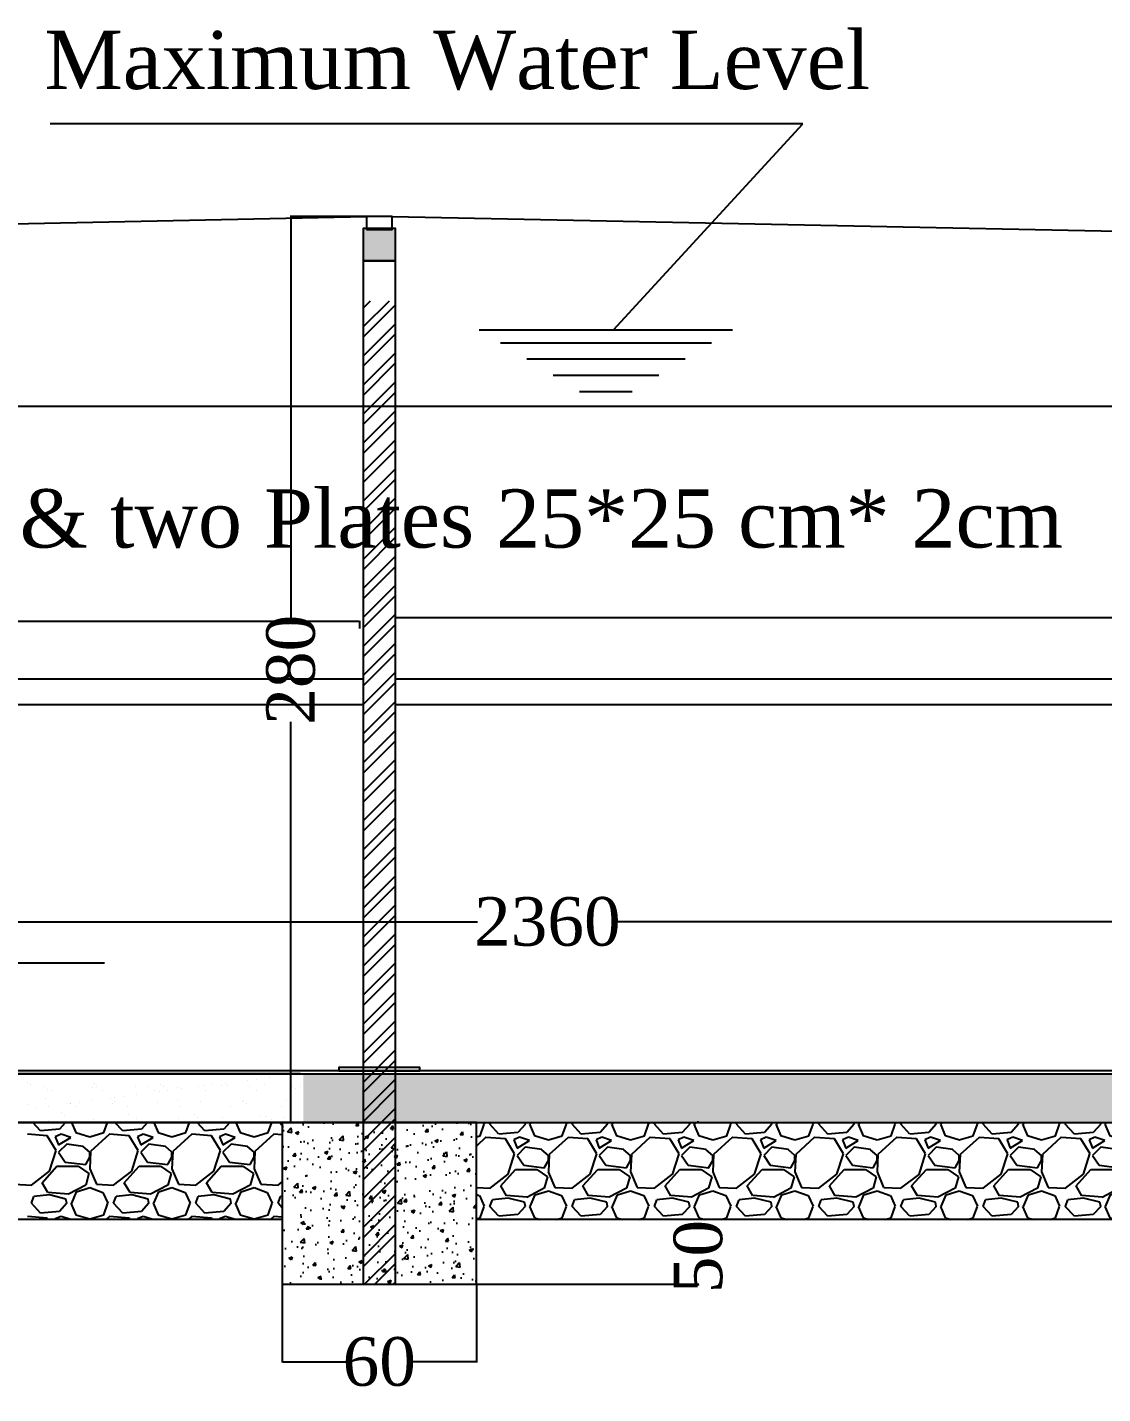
# Model space of a CAD drawing. Header units: centimetres. Extents: x 19229 to 39050, y 7691 to 15397.
# Drawn here: x 36144.4 to 36476.7, y 8874.2 to 9296.6 of the extents above; entities that cross this region are included whole.
import ezdxf

# ---------------------------------------------------------------- set-up
doc = ezdxf.new("R2010")
doc.units = ezdxf.units.CM
doc.layers.get('0').update_dxf_attribs({"linetype": 'CONTINUOUS'})
doc.layers.get('DEFPOINTS').update_dxf_attribs({"linetype": 'CONTINUOUS'})
doc.styles.add('style2', font='times.ttf', dxfattribs={"height": 15})
doc.styles.add('style3', font='times.ttf', dxfattribs={"height": 25})
doc.dimstyles.get("Standard").update_dxf_attribs({"dimtxt": 15, "dimasz": 0.18, "dimexe": 0.18, "dimexo": 0.0625, "dimgap": 0.09, "dimtad": 0, "dimdec": 0, "dimzin": 0, "dimdsep": 46, "dimtxsty": 'style2', "dimcen": 0.09, "dimadec": 0, "dimazin": 0, "dimtfac": 1, "dimtdec": 0, "dimtofl": 0, "dimtmove": 0, "dimatfit": 3, "dimfxl": 1, "dimtolj": 1, "dimtzin": 0, "dimarcsym": 0})

# ---------------------------------------------------------------- blocks, each defined once
blk = doc.blocks.new('*D27')
at = {"color": 0, "lineweight": -2, "ltscale": 20}
for p, q in [((35072.76, 9189.22), (35072.76, 9019.91)), ((37432.76, 9189.22), (37432.76, 9019.91)), ((35072.94, 9020.09), (36283.48, 9020.09)), ((37432.58, 9020.09), (36326.69, 9020.09))]:
    blk.add_line(p, q, dxfattribs=at)
at = {"color": 0, "ltscale": 20}
for points in [[(35072.94, 9020.12), (35072.94, 9020.06), (35072.76, 9020.09)], [(37432.58, 9020.12), (37432.58, 9020.06), (37432.76, 9020.09)]]:
    blk.add_solid(points, dxfattribs=at)
at = {"layer": 'DEFPOINTS', "color": 0, "ltscale": 20}
for p in [(35072.76, 9189.29), (37432.76, 9189.29), (37432.76, 9020.09)]:
    blk.add_point(p, dxfattribs=at)
at = {"color": 0, "ltscale": 20, "insert": (36305.08, 9020.09), "char_height": 15, "attachment_point": 5, "style": 'style2'}
blk.add_mtext('\\A1;2360', dxfattribs=at)
blk = doc.blocks.new('*D29')
at = {"color": 0, "lineweight": -2, "ltscale": 20, "transparency": 16777216}
for p, q in [((36258.14, 9114.23), (36258.14, 9114.35)), ((36258.32, 9114.17), (36537.36, 9114.17)), ((36847.96, 9114.17), (36568.92, 9114.17)), ((36848.14, 9114.23), (36848.14, 9114.35))]:
    blk.add_line(p, q, dxfattribs=at)
at = {"color": 0, "ltscale": 20, "transparency": 16777216}
for points in [[(36258.32, 9114.2), (36258.32, 9114.14), (36258.14, 9114.17)], [(36847.96, 9114.2), (36847.96, 9114.14), (36848.14, 9114.17)]]:
    blk.add_solid(points, dxfattribs=at)
at = {"layer": 'DEFPOINTS', "color": 0, "ltscale": 20, "transparency": 16777216}
for p in [(36258.14, 9114.17), (36848.14, 9114.17), (36848.14, 9114.17)]:
    blk.add_point(p, dxfattribs=at)
at = {"color": 0, "ltscale": 20, "transparency": 16777216, "insert": (36553.14, 9114.17), "char_height": 15, "attachment_point": 5, "style": 'style2'}
blk.add_mtext('\\A1;590', dxfattribs=at)
blk = doc.blocks.new('*D30')
at = {"color": 0, "lineweight": -2, "ltscale": 20, "transparency": 16777216}
for p, q in [((35657.63, 9110.74), (35657.63, 9113.1)), ((35657.81, 9112.92), (35936.61, 9112.92)), ((36246.96, 9112.92), (35968.16, 9112.92)), ((36247.14, 9110.74), (36247.14, 9113.1))]:
    blk.add_line(p, q, dxfattribs=at)
at = {"color": 0, "ltscale": 20, "transparency": 16777216}
for points in [[(35657.81, 9112.95), (35657.81, 9112.89), (35657.63, 9112.92)], [(36246.96, 9112.95), (36246.96, 9112.89), (36247.14, 9112.92)]]:
    blk.add_solid(points, dxfattribs=at)
at = {"layer": 'DEFPOINTS', "color": 0, "ltscale": 20, "transparency": 16777216}
for p in [(35657.63, 9110.68), (36247.14, 9112.92), (36247.14, 9110.68)]:
    blk.add_point(p, dxfattribs=at)
at = {"color": 0, "ltscale": 20, "transparency": 16777216, "insert": (35952.38, 9112.92), "char_height": 15, "attachment_point": 5, "style": 'style2'}
blk.add_mtext('\\A1;590', dxfattribs=at)
blk = doc.blocks.new('*D32')
at = {"color": 0, "lineweight": -2, "ltscale": 20, "transparency": 16777216}
for p, q in [((36223.14, 8907.99), (36223.14, 8883.89)), ((36283.14, 8907.99), (36283.14, 8883.89)), ((36223.32, 8884.07), (36242.84, 8884.07)), ((36282.96, 8884.07), (36263.43, 8884.07))]:
    blk.add_line(p, q, dxfattribs=at)
at = {"color": 0, "ltscale": 20, "transparency": 16777216}
for points in [[(36223.32, 8884.1), (36223.32, 8884.04), (36223.14, 8884.07)], [(36282.96, 8884.1), (36282.96, 8884.04), (36283.14, 8884.07)]]:
    blk.add_solid(points, dxfattribs=at)
at = {"layer": 'DEFPOINTS', "color": 0, "ltscale": 20, "transparency": 16777216}
for p in [(36223.14, 8908.05), (36283.14, 8908.05), (36283.14, 8884.07)]:
    blk.add_point(p, dxfattribs=at)
at = {"color": 0, "ltscale": 20, "transparency": 16777216, "insert": (36253.14, 8884.07), "char_height": 15, "attachment_point": 5, "style": 'style2'}
blk.add_mtext('\\A1;60', dxfattribs=at)
blk = doc.blocks.new('*D33')
at = {"color": 0, "lineweight": -2, "ltscale": 20, "transparency": 16777216}
for p, q in [((36283.2, 8958.05), (36351.89, 8958.05)), ((36351.71, 8958.23), (36351.71, 8958.41)), ((36283.2, 8908.05), (36351.89, 8908.05)), ((36351.71, 8907.87), (36351.71, 8907.69))]:
    blk.add_line(p, q, dxfattribs=at)
at = {"color": 0, "ltscale": 20, "transparency": 16777216}
for points in [[(36351.68, 8958.23), (36351.74, 8958.23), (36351.71, 8958.05)], [(36351.68, 8907.87), (36351.74, 8907.87), (36351.71, 8908.05)]]:
    blk.add_solid(points, dxfattribs=at)
at = {"layer": 'DEFPOINTS', "color": 0, "ltscale": 20, "transparency": 16777216}
for p in [(36283.14, 8958.05), (36283.14, 8908.05), (36351.71, 8908.05)]:
    blk.add_point(p, dxfattribs=at)
at = {"color": 0, "ltscale": 20, "transparency": 16777216, "insert": (36351.71, 8916.62), "char_height": 15, "attachment_point": 5, "rotation": 90, "style": 'style2'}
blk.add_mtext('\\A1;50', dxfattribs=at)
blk = doc.blocks.new('*D38')
at = {"color": 0, "lineweight": -2, "ltscale": 20, "transparency": 16777216}
for p, q in [((36249.08, 9238.05), (36225.64, 9238.05)), ((36225.82, 9237.87), (36225.82, 9114.06)), ((36225.82, 8958.23), (36225.82, 9081.92)), ((36248.08, 8958.05), (36225.64, 8958.05))]:
    blk.add_line(p, q, dxfattribs=at)
at = {"color": 0, "ltscale": 20, "transparency": 16777216}
for points in [[(36225.79, 9237.87), (36225.85, 9237.87), (36225.82, 9238.05)], [(36225.79, 8958.23), (36225.85, 8958.23), (36225.82, 8958.05)]]:
    blk.add_solid(points, dxfattribs=at)
at = {"layer": 'DEFPOINTS', "color": 0, "ltscale": 20, "transparency": 16777216}
for p in [(36249.14, 9238.05), (36225.82, 8958.05), (36248.14, 8958.05)]:
    blk.add_point(p, dxfattribs=at)
at = {"color": 0, "ltscale": 20, "transparency": 16777216, "insert": (36225.82, 9097.99), "char_height": 15, "attachment_point": 5, "rotation": 90, "style": 'style2'}
blk.add_mtext('\\A1;280', dxfattribs=at)

msp = doc.modelspace()

# ---------------------------------------------------------------- hatches: boundary and pattern name
at = {"ltscale": 20}
h = msp.add_hatch(color=7, dxfattribs=at)
h.dxf.hatch_style = 1
h.paths.add_polyline_path([(36258.14, 9234.38), (36248.14, 9234.38), (36248.14, 9224.38), (36258.14, 9224.38)])
h = msp.add_hatch(dxfattribs=at)
h.set_pattern_fill('STEEL', scale=2)
h.set_pattern_definition([(45, (14188.69, -852.077), (-4.490128, 4.490128), []), (45, (14188.69, -848.902), (-4.490128, 4.490128), [])])
h.paths.add_polyline_path([(36258.14, 9212.05), (36248.14, 9212.05), (36248.14, 8908.05), (36258.14, 8908.05)])
h.paths.add_polyline_path([(35709.14, 9130.64), (36458.96, 9130.64), (36458.96, 9158.93), (35709.14, 9158.93)], flags=9)
h = msp.add_hatch()
h.set_pattern_fill('AR-SAND', scale=0.2)
h.set_pattern_definition([(37.5, (13927.817, 346.765), (-0.3200063, 9.7882647), [0, -7.7216, 0, -8.636, 0, -8.255]), (7.5, (13927.817, 346.765), (8.990466, 14.336502), [0, -4.1656, 0, -6.9596, 0, -2.667]), (327.5, (13921.568, 346.765), (15.8198474, 0.0287437), [0, -2.54, 0, -9.144, 0, -11.938]), (317.5, (13921.568, 346.765), (15.271129, 4.4585865), [0, -1.27, 0, -5.9944, 0, -6.858])])
h.paths.add_polyline_path([(36630.08, 8973.05), (36229.64, 8973.05), (36229.64, 8958.05), (36630.08, 8958.05)])
at = {"ltscale": 500}
h = msp.add_hatch(dxfattribs=at)
h.set_pattern_fill('CONCRETE_C', scale=1.5, pattern_type=2)
h.set_pattern_definition([(50, (13957.098, -704.277), (10.7589027, -0.941282), [1.125, -12.375]), (355, (13957.098, -704.277), (-2.08127, 11.282882), [0.9, -9.9]), (100.4514, (13957.995, -704.356), (8.6776407, 10.341593), [0.956103, -10.5171317]), (46.1842, (13957.098, -701.277), (16.008616, -2.482785), [1.6875, -18.5625]), (96.6356, (13958.432, -701.484), (14.019941, 14.611768), [1.434154, -15.775695]), (351.1842, (13957.098, -701.277), (14.019929, 14.611779), [1.35, -14.85]), (21, (13958.598, -702.027), (8.9536058, -6.0392834), [1.125, -12.375]), (326, (13958.598, -702.027), (3.64973, 10.8772507), [0.9, -9.9]), (71.4514, (13959.344, -702.531), (12.6033394, 4.8379575), [0.956103, -10.5171317]), (37.5, (13957.0983, -704.2774), (0.1823978, 4.9934078), [0, -9.78, 0, -10.05, 0, -9.9375]), (7.5, (13957.0983, -704.2774), (3.9460431, 5.9161757), [0, -5.73, 0, -9.555, 0, -3.7875]), (327.5, (13953.7533, -704.2774), (8.00733654, -0.3383231), [0, -3.75, 0, -11.7, 0, -15.525]), (317.5, (13952.253, -704.2774), (8.7477925, 1.5015747), [0, -4.875, 0, -7.77, 0, -11.025])])
h.paths.add_polyline_path([(36283.14, 8958.05), (36223.14, 8958.05), (36223.14, 8908.05), (36283.14, 8908.05)])
h = msp.add_hatch()
h.set_pattern_fill('GRAVEL')
h.set_pattern_definition([(228.0127875, (13946.1047, 372.1652), (-203.20000002, -228.59999999), [3.417214, -338.304836]), (184.969741, (13943.8187, 369.6252), (304.79999988, 25.400001447), [5.864047, -580.54049]), (132.510447, (13937.9767, 369.1172), (254.00000011, -279.3999999), [4.134815, -409.347228]), (267.273689, (13928.0707, 362.7672), (25.400000053, 508), [5.340045, -528.664374]), (292.833654, (13927.8167, 357.4332), (-127.00000001, 304.799999996), [5.236337, -518.398077]), (357.273689, (13929.8487, 352.6072), (-508, 25.400000053), [5.340045, -528.664374]), (37.6942405, (13935.1827, 352.3532), (-330.199999985, -254.00000002), [7.061937, -699.131153]), (72.2553284, (13940.7707, 356.6712), (177.800000048, 558.799999985), [6.667195, -660.052566]), (121.4295656, (13942.8027, 363.0212), (-203.20000003, 330.19999998), [5.35813, -530.455457]), (175.236358, (13940.0087, 367.5932), (279.4, -25.40000004), [6.117133, -299.73937]), (222.3974378, (13933.9127, 368.1012), (-304.79999999, -279.40000001), [7.91078, -783.167725]), (138.814075, (13953.2167, 362.5132), (-177.8, 152.40000001), [2.700045, -267.305658]), (171.4692344, (13951.1847, 364.2912), (330.20000001, -50.79999994), [5.13682, -508.54639]), (225, (13946.105, 365.053), (-4e-15, -25.4), [3.592093, -32.32893]), (203.19859, (13944.3267, 368.1012), (127, 50.8), [1.934413, -191.506224]), (291.80141, (13942.5487, 367.339), (-25.4, 76.2), [2.735656, -134.04753]), (30.963757, (13943.5647, 364.799), (76.2, 50.8), [4.443197, -143.662982]), (161.56505, (13947.375, 367.085), (50.8, -25.4), [3.212871, -77.10898]), (16.38954, (13927.8167, 367.3392), (254, 76.2), [4.50088, -445.588267]), (70.346176, (13932.1347, 368.6092), (-101.60000001, -279.4), [3.77599, -373.822157]), (293.19859, (13947.3747, 372.1652), (-50.8, 127), [3.8688, -189.571836]), (343.61046, (13948.8987, 368.6092), (-254.000000005, 76.19999998), [4.50088, -445.588267]), (339.443955, (13927.8167, 351.5912), (-127, 50.8), [4.340352, -212.677343]), (294.775141, (13931.8807, 350.0672), (-127.00000015, 279.39999993), [3.63672, -360.035934]), (66.80141, (13947.6287, 346.7652), (50.8, 127), [3.8688, -189.571836]), (17.3540246, (13949.1527, 350.3212), (-330.19999999, -101.60000002), [4.257827, -421.52376]), (69.443955, (13935.1827, 346.7652), (-50.8, -127), [2.170176, -214.84752]), (101.309932, (13946.1047, 346.765), (-25.4, 101.6), [1.295146, -128.21995]), (165.963757, (13945.8507, 348.035), (76.2, -25.4), [5.236337, -99.490546]), (186.009006, (13940.7707, 349.3052), (254, 25.40000001), [4.85267, -480.413649]), (303.690068, (13943.565, 362.513), (-25.4, 50.8), [3.66324, -87.917764]), (353.1572266, (13945.5967, 359.4652), (431.800000003, -50.799999977), [6.395568, -633.16009]), (60.945396, (13951.9467, 358.7032), (-101.6, -177.8), [2.615082, -258.893923]), (90, (13953.217, 360.99), (-25.4, 25.4), [1.524, -23.876]), (120.256437, (13940.2627, 350.0672), (101.59999999, -177.80000001), [3.52867, -349.339408]), (48.0127875, (13938.4847, 353.1152), (203.20000002, 228.59999999), [6.83443, -334.887622]), (0, (13943.057, 358.195), (25.4, 25.4), [6.604, -18.796]), (325.3048465, (13949.6607, 358.1952), (254.0000001, -177.79999986), [4.016096, -397.593167]), (254.054604, (13952.9627, 355.9092), (-25.4, -101.6), [3.69829, -181.2165]), (207.6459754, (13951.9467, 352.3532), (-482.60000002, -253.999999966), [6.02145, -596.124644]), (175.4260787, (13946.6127, 349.5592), (-330.2, 25.4), [6.370295, -630.658465])])
h.paths.add_polyline_path([(36283.14, 8958.05), (36283.14, 8928.05), (36633.76, 8928.05), (36633.76, 8958.05)])

# ---------------------------------------------------------------- linework, layer by layer
at = {"color": 7}
for p, q in [((36384.03, 9266.76), (36151.45, 9266.76)), ((36325.48, 9203.05), (36384.03, 9266.76)), ((36284.05, 9203.05), (36362.31, 9203.05)), ((36290.58, 9199.05), (36355.79, 9199.05)), ((36298.73, 9194.05), (36347.64, 9194.05)), ((36306.88, 9189.05), (36339.48, 9189.05)), ((36315.03, 9184.05), (36331.33, 9184.05)), ((35071.76, 9179.43), (37433.76, 9179.43)), ((35936.88, 9007.37), (36168.26, 9007.37)), ((36633.76, 8974.05), (35903.64, 8974.05)), ((36228.76, 8973.05), (35903.64, 8973.05)), ((36228.76, 8973.05), (35903.64, 8973.05)), ((35903.64, 8973.05), (36633.76, 8973.05)), ((36144.55, 8970.53), (36144.55, 8970.53)), ((36212.49, 8971.14), (36212.49, 8971.14)), ((36215.13, 8971.49), (36215.13, 8971.49)), ((36219.26, 8972.04), (36219.26, 8972.04)), ((36226.16, 8972.94), (36226.16, 8972.94)), ((36145.48, 8969.67), (36145.48, 8969.67)), ((36149.78, 8969.16), (36149.78, 8969.16)), ((36150.64, 8968.39), (36150.64, 8968.39)), ((36151.93, 8967.79), (36151.93, 8967.79)), ((36164.36, 8968.88), (36164.36, 8968.88)), ((36165.17, 8970.08), (36165.17, 8970.08)), ((36165.6, 8969.19), (36165.6, 8969.19)), ((36167.75, 8967.82), (36167.75, 8967.82)), ((36177.66, 8969.05), (36177.66, 8969.05)), ((36178.24, 8966.64), (36178.24, 8966.64)), ((36181.42, 8969.21), (36181.42, 8969.21)), ((36183.57, 8967.85), (36183.57, 8967.85)), ((36185.14, 8967.54), (36185.14, 8967.54)), ((36185.5, 8969.91), (36185.5, 8969.91)), ((36186.44, 8969.05), (36186.44, 8969.05)), ((36187.78, 8967.89), (36187.78, 8967.89)), ((36190.65, 8968.99), (36190.65, 8968.99)), ((36191.91, 8968.44), (36191.91, 8968.44)), ((36197.24, 8969.24), (36197.24, 8969.24)), ((36198.81, 8969.34), (36198.81, 8969.34)), ((36199.39, 8967.88), (36199.39, 8967.88)), ((36201.46, 8969.69), (36201.46, 8969.69)), ((36204.37, 8969.48), (36204.37, 8969.48)), ((36205.59, 8970.24), (36205.59, 8970.24)), ((36206.13, 8969.46), (36206.13, 8969.46)), ((36213.06, 8969.27), (36213.06, 8969.27)), ((36215.21, 8967.91), (36215.21, 8967.91)), ((36217.67, 8969.65), (36217.67, 8969.65)), ((36226.45, 8969.28), (36226.45, 8969.28)), ((36227.39, 8968.43), (36227.39, 8968.43)), ((36228.88, 8969.3), (36228.88, 8969.3)), ((36144.51, 8963.69), (36144.51, 8963.69)), ((36146.76, 8962.49), (36146.76, 8962.49)), ((36149.9, 8965.62), (36149.9, 8965.62)), ((36150.89, 8963.03), (36150.89, 8963.03)), ((36157.79, 8963.94), (36157.79, 8963.94)), ((36157.81, 8963.86), (36157.81, 8963.86)), ((36159.64, 8962.88), (36159.64, 8962.88)), ((36160.43, 8964.29), (36160.43, 8964.29)), ((36164.56, 8964.84), (36164.56, 8964.84)), ((36170.23, 8965.45), (36170.23, 8965.45)), ((36170.8, 8963.79), (36170.8, 8963.79)), ((36171.17, 8964.59), (36171.17, 8964.59)), ((36171.46, 8965.74), (36171.46, 8965.74)), ((36174.11, 8966.09), (36174.11, 8966.09)), ((36175.46, 8962.91), (36175.46, 8962.91)), ((36184.52, 8964.29), (36184.52, 8964.29)), ((36190.86, 8965), (36190.86, 8965)), ((36191.28, 8962.94), (36191.28, 8962.94)), ((36197.82, 8964.46), (36197.82, 8964.46)), ((36207.1, 8962.96), (36207.1, 8962.96)), ((36210.82, 8964.4), (36210.82, 8964.4)), ((36211.18, 8964.82), (36211.18, 8964.82)), ((36212.12, 8963.97), (36212.12, 8963.97)), ((36222.92, 8962.99), (36222.92, 8962.99)), ((36224.54, 8964.89), (36224.54, 8964.89)), ((36228.76, 8958.05), (35403.76, 8958.05)), ((35428.76, 8958.05), (36633.76, 8958.05)), ((36228.76, 8958.05), (35428.76, 8958.05)), ((36148.44, 8955.45), (36146.06, 8958.05)), ((36150.96, 8958.6), (36150.96, 8958.6)), ((36156.16, 8958.05), (36154.28, 8955.96)), ((36154.96, 8960.99), (36154.96, 8960.99)), ((36155.89, 8960.13), (36155.89, 8960.13)), ((36158.03, 8958.05), (36159.36, 8954.94)), ((36164.68, 8959.09), (36164.68, 8959.09)), ((36168, 8954.94), (36169.11, 8958.05)), ((36173.84, 8955.45), (36171.46, 8958.05)), ((36175.59, 8960.54), (36175.59, 8960.54)), ((36177.98, 8959.26), (36177.98, 8959.26)), ((36181.56, 8958.05), (36179.68, 8955.96)), ((36183.43, 8958.05), (36184.76, 8954.94)), ((36190.97, 8959.2), (36190.97, 8959.2)), ((36193.4, 8954.94), (36194.51, 8958.05)), ((36195.91, 8960.37), (36195.91, 8960.37)), ((36196.85, 8959.51), (36196.85, 8959.51)), ((36199.24, 8955.45), (36196.86, 8958.05)), ((36204.69, 8959.7), (36204.69, 8959.7)), ((36206.96, 8958.05), (36205.08, 8955.96)), ((36208.83, 8958.05), (36210.16, 8954.94)), ((36216.54, 8959.92), (36216.54, 8959.92)), ((36217.17, 8958.61), (36217.17, 8958.61)), ((36217.99, 8959.87), (36217.99, 8959.87)), ((36218.8, 8954.94), (36219.91, 8958.05)), ((36219.81, 8958.96), (36219.81, 8958.96)), ((36223.14, 8957.09), (36222.26, 8958.05)), ((36223.94, 8959.5), (36223.94, 8959.5)), ((36150.47, 8953.93), (36144.38, 8954.44)), ((36154.28, 8955.96), (36148.44, 8955.45)), ((36153.27, 8949.36), (36150.47, 8953.93)), ((36154.79, 8954.44), (36153.01, 8953.67)), ((36153.01, 8953.67), (36154.03, 8951.13)), ((36157.84, 8953.42), (36154.79, 8954.44)), ((36159.36, 8954.94), (36163.68, 8953.67)), ((36163.68, 8953.67), (36168, 8954.94)), ((36169.78, 8954.44), (36163.93, 8949.1)), ((36175.87, 8953.93), (36169.78, 8954.44)), ((36179.68, 8955.96), (36173.84, 8955.45)), ((36178.67, 8949.36), (36175.87, 8953.93)), ((36180.19, 8954.44), (36178.41, 8953.67)), ((36178.41, 8953.67), (36179.43, 8951.13)), ((36183.24, 8953.42), (36180.19, 8954.44)), ((36184.76, 8954.94), (36189.08, 8953.67)), ((36189.08, 8953.67), (36193.4, 8954.94)), ((36195.18, 8954.44), (36189.33, 8949.1)), ((36201.27, 8953.93), (36195.18, 8954.44)), ((36205.08, 8955.96), (36199.24, 8955.45)), ((36204.07, 8949.36), (36201.27, 8953.93)), ((36205.59, 8954.44), (36203.81, 8953.67)), ((36203.81, 8953.67), (36204.83, 8951.13)), ((36208.64, 8953.42), (36205.59, 8954.44)), ((36210.16, 8954.94), (36214.48, 8953.67)), ((36214.48, 8953.67), (36218.8, 8954.94)), ((36220.58, 8954.44), (36214.73, 8949.1)), ((36223.14, 8954.22), (36220.58, 8954.44)), ((36151.23, 8943.01), (36153.27, 8949.36)), ((36154.03, 8951.13), (36157.84, 8953.42)), ((36156.57, 8951.39), (36154.03, 8948.85)), ((36161.65, 8950.63), (36156.57, 8951.39)), ((36163.68, 8948.85), (36161.65, 8950.63)), ((36176.63, 8943.01), (36178.67, 8949.36)), ((36179.43, 8951.13), (36183.24, 8953.42)), ((36181.97, 8951.39), (36179.43, 8948.85)), ((36187.05, 8950.63), (36181.97, 8951.39)), ((36189.08, 8948.85), (36187.05, 8950.63)), ((36202.03, 8943.01), (36204.07, 8949.36)), ((36204.83, 8951.13), (36208.64, 8953.42)), ((36207.37, 8951.39), (36204.83, 8948.85)), ((36212.45, 8950.63), (36207.37, 8951.39)), ((36214.48, 8948.85), (36212.45, 8950.63)), ((36154.03, 8948.85), (36156.06, 8945.8)), ((36156.06, 8945.8), (36162.41, 8945.04)), ((36162.41, 8945.04), (36163.68, 8947.32)), ((36163.93, 8949.1), (36163.68, 8943.77)), ((36163.68, 8947.32), (36163.68, 8948.85)), ((36179.43, 8948.85), (36181.46, 8945.8)), ((36181.46, 8945.8), (36187.81, 8945.04)), ((36187.81, 8945.04), (36189.08, 8947.32)), ((36189.33, 8949.1), (36189.08, 8943.77)), ((36189.08, 8947.32), (36189.08, 8948.85)), ((36204.83, 8948.85), (36206.86, 8945.8)), ((36206.86, 8945.8), (36213.21, 8945.04)), ((36213.21, 8945.04), (36214.48, 8947.32)), ((36214.73, 8949.1), (36214.48, 8943.77)), ((36214.48, 8947.32), (36214.48, 8948.85)), ((36145.65, 8938.69), (36151.23, 8943.01)), ((36148.95, 8939.45), (36153.52, 8944.53)), ((36153.52, 8944.53), (36160.12, 8944.53)), ((36160.12, 8944.53), (36163.43, 8942.24)), ((36163.43, 8942.24), (36162.41, 8938.69)), ((36163.68, 8943.77), (36165.71, 8938.94)), ((36171.05, 8938.69), (36176.63, 8943.01)), ((36174.35, 8939.45), (36178.92, 8944.53)), ((36178.92, 8944.53), (36185.52, 8944.53)), ((36185.52, 8944.53), (36188.83, 8942.24)), ((36188.83, 8942.24), (36187.81, 8938.69)), ((36189.08, 8943.77), (36191.11, 8938.94)), ((36196.45, 8938.69), (36202.03, 8943.01)), ((36199.75, 8939.45), (36204.32, 8944.53)), ((36204.32, 8944.53), (36210.92, 8944.53)), ((36210.92, 8944.53), (36214.23, 8942.24)), ((36214.23, 8942.24), (36213.21, 8938.69)), ((36214.48, 8943.77), (36216.51, 8938.94)), ((36140.31, 8938.94), (36145.65, 8938.69)), ((36150.73, 8936.4), (36148.95, 8939.45)), ((36162.41, 8938.69), (36157.08, 8935.89)), ((36158.09, 8933.1), (36159.62, 8936.66)), ((36159.62, 8936.66), (36163.68, 8937.93)), ((36163.68, 8937.93), (36167.74, 8936.4)), ((36165.71, 8938.94), (36171.05, 8938.69)), ((36176.13, 8936.4), (36174.35, 8939.45)), ((36187.81, 8938.69), (36182.48, 8935.89)), ((36183.49, 8933.1), (36185.02, 8936.66)), ((36185.02, 8936.66), (36189.08, 8937.93)), ((36189.08, 8937.93), (36193.14, 8936.4)), ((36191.11, 8938.94), (36196.45, 8938.69)), ((36201.53, 8936.4), (36199.75, 8939.45)), ((36213.21, 8938.69), (36207.88, 8935.89)), ((36208.89, 8933.1), (36210.42, 8936.66)), ((36210.42, 8936.66), (36214.48, 8937.93)), ((36214.48, 8937.93), (36218.54, 8936.4)), ((36216.51, 8938.94), (36221.85, 8938.69)), ((36221.85, 8938.69), (36223.14, 8939.69)), ((36145.65, 8933.1), (36146.41, 8935.13)), ((36148.44, 8930.05), (36145.65, 8933.1)), ((36151.23, 8935.64), (36146.41, 8935.13)), ((36157.08, 8935.89), (36150.73, 8936.4)), ((36156.31, 8934.37), (36151.23, 8935.64)), ((36156.57, 8933.1), (36154.28, 8930.56)), ((36156.57, 8933.1), (36156.31, 8934.37)), ((36157.84, 8933.1), (36159.36, 8929.54)), ((36167.74, 8936.4), (36169.27, 8933.1)), ((36168, 8929.54), (36169.27, 8933.1)), ((36171.05, 8933.1), (36171.81, 8935.13)), ((36173.84, 8930.05), (36171.05, 8933.1)), ((36176.63, 8935.64), (36171.81, 8935.13)), ((36182.48, 8935.89), (36176.13, 8936.4)), ((36181.71, 8934.37), (36176.63, 8935.64)), ((36181.97, 8933.1), (36179.68, 8930.56)), ((36181.97, 8933.1), (36181.71, 8934.37)), ((36183.24, 8933.1), (36184.76, 8929.54)), ((36193.14, 8936.4), (36194.67, 8933.1)), ((36193.4, 8929.54), (36194.67, 8933.1)), ((36196.45, 8933.1), (36197.21, 8935.13)), ((36199.24, 8930.05), (36196.45, 8933.1)), ((36202.03, 8935.64), (36197.21, 8935.13)), ((36207.88, 8935.89), (36201.53, 8936.4)), ((36207.11, 8934.37), (36202.03, 8935.64)), ((36207.37, 8933.1), (36205.08, 8930.56)), ((36207.37, 8933.1), (36207.11, 8934.37)), ((36208.64, 8933.1), (36210.16, 8929.54)), ((36218.54, 8936.4), (36220.07, 8933.1)), ((36218.8, 8929.54), (36220.07, 8933.1)), ((36221.85, 8933.1), (36222.61, 8935.13)), ((36223.14, 8931.69), (36221.85, 8933.1)), ((36223.14, 8935.19), (36222.61, 8935.13)), ((36150.47, 8928.53), (36144.38, 8929.04)), ((36154.28, 8930.56), (36148.44, 8930.05)), ((36150.76, 8928.05), (36150.47, 8928.53)), ((36154.79, 8929.04), (36153.01, 8928.27)), ((36153.01, 8928.27), (36153.1, 8928.05)), ((36157.75, 8928.05), (36154.79, 8929.04)), ((36159.36, 8929.54), (36163.68, 8928.27)), ((36163.68, 8928.27), (36168, 8929.54)), ((36169.78, 8929.04), (36168.7, 8928.05)), ((36175.87, 8928.53), (36169.78, 8929.04)), ((36179.68, 8930.56), (36173.84, 8930.05)), ((36176.16, 8928.05), (36175.87, 8928.53)), ((36180.19, 8929.04), (36178.41, 8928.27)), ((36178.41, 8928.27), (36178.5, 8928.05)), ((36183.15, 8928.05), (36180.19, 8929.04)), ((36184.76, 8929.54), (36189.08, 8928.27)), ((36189.08, 8928.27), (36193.4, 8929.54)), ((36195.18, 8929.04), (36194.1, 8928.05)), ((36201.27, 8928.53), (36195.18, 8929.04)), ((36205.08, 8930.56), (36199.24, 8930.05)), ((36201.56, 8928.05), (36201.27, 8928.53)), ((36205.59, 8929.04), (36203.81, 8928.27)), ((36203.81, 8928.27), (36203.9, 8928.05)), ((36208.55, 8928.05), (36205.59, 8929.04)), ((36210.16, 8929.54), (36214.48, 8928.27)), ((36214.48, 8928.27), (36218.8, 8929.54)), ((36220.58, 8929.04), (36219.5, 8928.05)), ((36223.14, 8928.82), (36220.58, 8929.04)), ((36223.14, 8928.05), (35682.63, 8928.05)), ((36633.76, 8928.05), (36283.14, 8928.05))]:
    msp.add_line(p, q, dxfattribs=at)
at = {"color": 7, "ltscale": 20}
for p, q in [((35063.26, 9214.05), (36249.14, 9238.05)), ((36257.14, 9238.05), (37443.02, 9214.05)), ((36248.14, 9212.05), (36248.14, 8908.05)), ((35657.63, 9095.21), (36248.14, 9095.21)), ((36258.14, 9095.21), (36848.14, 9095.21)), ((35657.63, 9087.21), (36248.15, 9087.21)), ((36258.14, 9087.21), (36848.14, 9087.21))]:
    msp.add_line(p, q, dxfattribs=at)
for points in [[(36249.14, 9234.05), (36257.14, 9234.05), (36257.14, 9238.05), (36249.14, 9238.05)], [(36248.14, 9224.38), (36258.14, 9224.38), (36258.14, 9234.38), (36248.14, 9234.38)], [(36248.14, 8908.05), (36258.14, 8908.05), (36258.14, 9224.38), (36248.14, 9224.38)], [(36240.64, 8974.05), (36265.64, 8974.05), (36265.64, 8975.05), (36240.64, 8975.05)], [(36223.14, 8908.05), (36283.14, 8908.05), (36283.14, 8958.05), (36223.14, 8958.05)], [(36223.14, 8908.05), (36283.14, 8908.05), (36283.14, 8958.05), (36223.14, 8958.05)]]:
    msp.add_lwpolyline(points, close=True, dxfattribs=at)
at = {"color": 7}
msp.add_lwpolyline([(36228.76, 8958.05), (35403.76, 8958.05), (35403.76, 8928.05), (35622.63, 8928.05)], dxfattribs=at)

# ---------------------------------------------------------------- texts
at = {"color": 7, "style": 'style3'}
for s, p in [('Maximum Water Level', (36149.69, 9277.49)), ('Steel Box 10*10cm*4 mm Galvanized & two Plates 25*25 cm* 2cm', (35713.86, 9135.76))]:
    msp.add_text(s, height=18, dxfattribs=at).set_placement(p)

# ---------------------------------------------------------------- dimensions: what is measured, and where the dimension line sits
at = {"color": 7, "ltscale": 20}
for base, p1, p2, picture, middle in [((36225.82, 8958.05), (36249.14, 9238.05), (36248.14, 8958.05), '*D38', (36225.82, 9097.99)), ((36351.71, 8908.05), (36283.14, 8958.05), (36283.14, 8908.05), '*D33', (36351.71, 8916.62))]:
    dim = msp.add_linear_dim(base=base, p1=p1, p2=p2, angle=90, dimstyle='Standard', dxfattribs=at)
    dim.commit()
    dim.dimension.update_dxf_attribs({"geometry": picture, "text_midpoint": middle, "dimtype": 160})
dim = msp.add_linear_dim(base=(37432.76, 9020.09), p1=(35072.76, 9189.29), p2=(37432.76, 9189.29), dimstyle='Standard', dxfattribs=at)
dim.commit()
dim.dimension.update_dxf_attribs({"geometry": '*D27', "text_midpoint": (36305.08, 9020.09), "dimtype": 160})
for base, p1, p2, picture, middle in [((36247.14, 9112.92), (35657.63, 9110.68), (36247.14, 9110.68), '*D30', (35952.38, 9112.92)), ((36848.14, 9114.17), (36258.14, 9114.17), (36848.14, 9114.17), '*D29', (36553.14, 9114.17)), ((36283.14, 8884.07), (36223.14, 8908.05), (36283.14, 8908.05), '*D32', (36253.14, 8884.07))]:
    dim = msp.add_linear_dim(base=base, p1=p1, p2=p2, dimstyle='Standard', dxfattribs=at)
    dim.commit()
    dim.dimension.update_dxf_attribs({"geometry": picture, "text_midpoint": middle})

doc.saveas('drawing.dxf')
